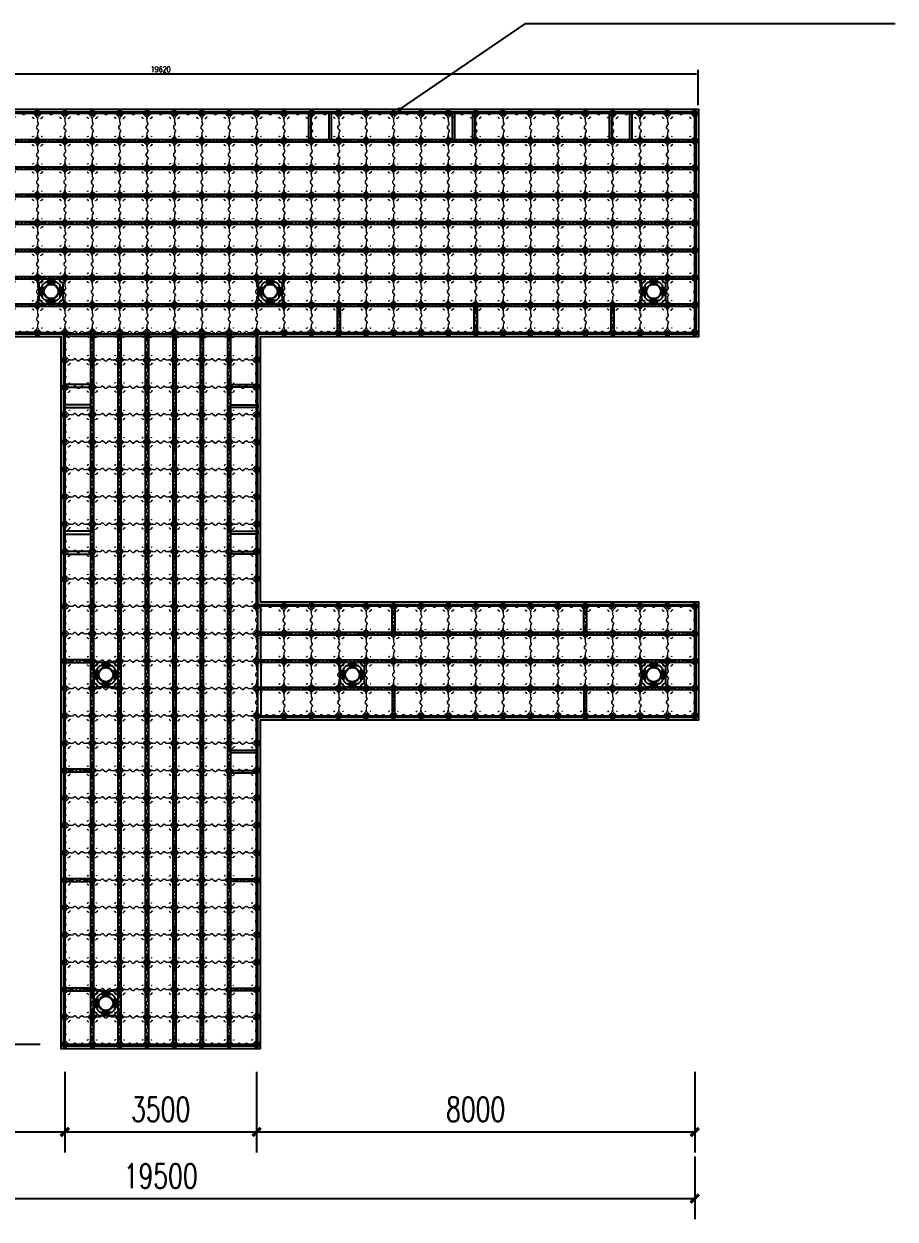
# Model space of a CAD drawing. Extents: x 343640352 to 343860175, y 671810750 to 672046431.
# Drawn here: x 343759654 to 343775558, y 671921918 to 671943746 of the extents above; entities that cross this region are included whole.
import ezdxf

# ---------------------------------------------------------------- set-up
doc = ezdxf.new("R2010")
doc.units = 0
doc.header["$LTSCALE"] = 1000
doc.layers.add('2维浮筒', color=7, linetype='Continuous', lineweight=5)
for name, color, linetype in [('DIM_SYMB', 3, 'Continuous'), ('PUB_DIM', 3, 'Continuous'), ('W-_ANTICOLLISION防撞措施', 121, 'Continuous'), ('W-MOUNTING固定方式', 5, 'Continuous'), ('W-STEEL_FRAME钢架', 3, 'Continuous'), ('蓝色浮筒', 150, 'Continuous')]:
    doc.layers.add(name, color=color, linetype=linetype)
doc.styles.add('_TCH_DIM_T3', font='SIMPLEX.shx', dxfattribs={"width": 0.705882, "bigfont": 'hztxt.shx'})
doc.styles.add('STANDARD_T3', font='simplex.shx', dxfattribs={"width": 0.7, "bigfont": 'gbcbig.shx'})
doc.dimstyles.new('_TCH_ARCH&&150', dxfattribs={"dimtxt": 446.25, "dimasz": 150, "dimexe": 375, "dimexo": 450, "dimgap": 189.375, "dimtad": 1, "dimdec": 0, "dimzin": 0, "dimdsep": 46, "dimtxsty": '_TCH_DIM_T3', "dimblk": 'ARCHTICK', "dimcen": 0.09, "dimclrt": 7, "dimazin": 2, "dimtfac": 1, "dimtdec": 0, "dimtix": 1, "dimtmove": 2, "dimatfit": 3, "dimfxl": 0, "dimtolj": 1, "dimtzin": 0, "dimarcsym": 0})
doc.dimstyles.new('W&&30', dxfattribs={"dimtxt": 105, "dimasz": 30, "dimexe": 75, "dimexo": 90, "dimgap": 30, "dimtad": 1, "dimdec": 0, "dimzin": 0, "dimdsep": 46, "dimtxsty": 'STANDARD_T3', "dimcen": 0.09, "dimclrd": 1, "dimclre": 1, "dimclrt": 7, "dimazin": 2, "dimtfac": 1, "dimtdec": 0, "dimtix": 1, "dimtmove": 2, "dimatfit": 3, "dimfxl": 0, "dimtolj": 1, "dimtzin": 0, "dimarcsym": 0})

# ---------------------------------------------------------------- blocks, each defined once
blk = doc.blocks.new('*U134')
at = {"color": 8, "linetype": 'Continuous', "lineweight": 15}
for p, q in [((-1, 2), (-2, 1)), ((0, 1), (0, -1)), ((-1, -2), (-2, -1))]:
    blk.add_line(p, q, dxfattribs=at)
at = {"color": 7, "linetype": 'Continuous', "lineweight": 15}
for p, q in [((16, 1), (0, 1)), ((0, 0), (19, 0)), ((16, 1), (16, 0)), ((19, -1), (19, 0)), ((0, -1), (19, -1))]:
    blk.add_line(p, q, dxfattribs=at)
for centre, radius, start, end in [((-3, 0), 2.9, 41.3178, 318.6822), ((-3, 0), 1.45, 41.3178, 318.6822), ((0, 3), 2.82, 221.3178, 270), ((0, -3), 2.82, 90, 138.6822), ((0, 3), 1.37, 221.3178, 270), ((0, -3), 1.37, 90, 138.6822)]:
    blk.add_arc(centre, radius, start, end, dxfattribs=at)
blk = doc.blocks.new('*U135')
blk.add_lwpolyline([(-12, 0), (-12, 2.5), (12, 2.5), (12, 0)], close=True)
blk = doc.blocks.new('无头销轴_B型_D12X150')
at = {"color": 0}
for p, q in [((-72, 6), (-72, -6)), ((72, 6), (72, -6))]:
    blk.add_line(p, q, dxfattribs=at)
blk.add_lwpolyline([(-75, 4), (-75, -4), (-72, -6), (72, -6), (75, -4), (75, 4), (72, 6), (-72, 6)], close=True, dxfattribs=at)
for centre in [(-70, 0), (70, 0)]:
    blk.add_circle(centre, 1.6, dxfattribs=at)
blk = doc.blocks.new('sdf')
at = {"layer": 'W-MOUNTING固定方式', "color": 0}
for p, q in [((43285, -2497), (43283, -2500)), ((43378, -2500), (43283, -2500)), ((43283, -2574), (43283, -2500)), ((43283, -2574), (43378, -2574)), ((43283, -2574), (43285, -2577)), ((43285, -2497), (43376, -2497)), ((43376, -2577), (43285, -2577)), ((43376, -2497), (43378, -2500)), ((43378, -2574), (43376, -2577)), ((43378, -2500), (43378, -2574)), ((43108, -2622), (43108, -2815)), ((43109, -2673), (43112, -2671)), ((43109, -2764), (43109, -2673)), ((43109, -2764), (43112, -2766)), ((43112, -2671), (43112, -2766)), ((43112, -2671), (43186, -2671)), ((43186, -2766), (43112, -2766)), ((43186, -2766), (43186, -2671)), ((43186, -2671), (43189, -2673)), ((43186, -2766), (43189, -2764)), ((43189, -2673), (43189, -2764)), ((43475, -2671), (43472, -2673)), ((43472, -2764), (43472, -2673)), ((43475, -2766), (43472, -2764)), ((43475, -2671), (43475, -2766)), ((43475, -2671), (43549, -2671)), ((43549, -2766), (43475, -2766)), ((43549, -2766), (43549, -2671)), ((43552, -2674), (43549, -2671)), ((43552, -2764), (43549, -2766)), ((43552, -2674), (43552, -2764)), ((43283, -2863), (43285, -2860)), ((43378, -2863), (43283, -2863)), ((43283, -2937), (43283, -2863)), ((43283, -2937), (43378, -2937)), ((43285, -2940), (43283, -2937)), ((43285, -2860), (43376, -2860)), ((43375, -2940), (43285, -2940)), ((43375, -2940), (43378, -2937)), ((43378, -2863), (43376, -2860)), ((43378, -2863), (43378, -2937))]:
    blk.add_line(p, q, dxfattribs=at)
at = {"layer": 'W-MOUNTING固定方式', "color": 6}
for points in [[(43123, -2568), (43052, -2497, -0.414214), (43052, -2441), (43052, -2441, -0.414214), (43109, -2441), (43179, -2511)], [(43538, -2568), (43609, -2497, 0.414214), (43609, -2441), (43609, -2441, 0.414214), (43552, -2441), (43482, -2511)], [(43123, -2870), (43052, -2941, 0.414214), (43052, -2997), (43052, -2997, 0.414214), (43109, -2997), (43179, -2927)], [(43538, -2870), (43609, -2941, -0.414214), (43609, -2997), (43609, -2997, -0.414214), (43552, -2997), (43482, -2927)]]:
    blk.add_lwpolyline(points, format="xyb", dxfattribs=at)
at = {"layer": 'W-MOUNTING固定方式'}
for points in [[(43194, -2941), (43467, -2941), (43553, -2856), (43553, -2582), (43467, -2496), (43194, -2496), (43108, -2582), (43108, -2856)], [(43219, -2881), (43442, -2881), (43493, -2831), (43493, -2607), (43442, -2556), (43219, -2556), (43168, -2607), (43168, -2831)]]:
    blk.add_lwpolyline(points, close=True, dxfattribs=at)
at = {"layer": 'W-MOUNTING固定方式', "color": 0}
for points in [[(43272, -2496), (43272, -2537), (43272, -2557), (43281, -2557), (43281, -2537), (43281, -2496)], [(43380, -2496), (43380, -2537), (43380, -2557), (43389, -2557), (43389, -2537), (43389, -2496)], [(43108, -2669), (43149, -2669), (43169, -2669), (43169, -2660), (43149, -2660), (43108, -2660)], [(43108, -2777), (43149, -2777), (43169, -2777), (43169, -2768), (43149, -2768), (43108, -2768)], [(43553, -2660), (43512, -2660), (43492, -2660), (43492, -2669), (43512, -2669), (43553, -2669)], [(43553, -2768), (43512, -2768), (43492, -2768), (43492, -2777), (43512, -2777), (43553, -2777)], [(43281, -2941), (43281, -2900), (43281, -2880), (43272, -2880), (43272, -2900), (43272, -2941)], [(43389, -2941), (43389, -2900), (43389, -2880), (43380, -2880), (43380, -2900), (43380, -2941)]]:
    blk.add_lwpolyline(points, dxfattribs=at)
at = {"layer": 'W-MOUNTING固定方式', "color": 5}
for centre in [(43080, -2469), (43580, -2469), (43080, -2969), (43580, -2969)]:
    blk.add_circle(centre, 7, dxfattribs=at)
at = {"layer": 'W-MOUNTING固定方式'}
for radius in [136, 130]:
    blk.add_circle((43330, -2719), radius, dxfattribs=at)
at = {"layer": 'W-MOUNTING固定方式', "color": 0}
for name, p in [('无头销轴_B型_D12X150', (43330, -2537)), ('*U134', (43143, -2788)), ('*U135', (43512, -2660))]:
    blk.add_blockref(name, p, dxfattribs=at)
for name, p, rotation in [('*U134', (43261, -2531), 270.0000000000001), ('*U135', (43272, -2537), 90.00000000000004), ('*U135', (43149, -2777), 180), ('无头销轴_B型_D12X150', (43149, -2719), 90), ('*U134', (43518, -2649), 180), ('无头销轴_B型_D12X150', (43512, -2719), 270), ('无头销轴_B型_D12X150', (43330, -2900), 180), ('*U135', (43389, -2900), 270), ('*U134', (43400, -2906), 90.00000000000001)]:
    blk.add_blockref(name, p, dxfattribs=dict(at, rotation=rotation))
at = {"layer": 'W-MOUNTING固定方式', "color": 0, "xscale": -1}
for name, p, rotation in [('*U135', (43389, -2537), 270.0000000000001), ('*U134', (43400, -2531), 90.00000000000007), ('*U134', (43143, -2649), 180), ('*U135', (43512, -2777), 180), ('*U134', (43261, -2906), 270), ('*U135', (43272, -2900), 90)]:
    blk.add_blockref(name, p, dxfattribs=dict(at, rotation=rotation))
for name, p in [('*U135', (43149, -2660)), ('*U134', (43518, -2788))]:
    blk.add_blockref(name, p, dxfattribs=at)
blk = doc.blocks.new('*D133')
at = {"color": 1, "lineweight": -2, "transparency": 16777216}
for p, q in [((343752341, 671942260), (343752341, 671942910)), ((343752371, 671942835), (343771931, 671942835)), ((343771961, 671942260), (343771961, 671942910))]:
    blk.add_line(p, q, dxfattribs=at)
at = {"color": 1, "transparency": 16777216}
for points in [[(343752371, 671942840), (343752371, 671942830), (343752341, 671942835)], [(343771931, 671942840), (343771931, 671942830), (343771961, 671942835)]]:
    blk.add_solid(points, dxfattribs=at)
at = {"layer": 'Defpoints', "color": 0, "transparency": 16777216}
for p in [(343771961, 671942835), (343752341, 671942170), (343771961, 671942170)]:
    blk.add_point(p, dxfattribs=at)
at = {"color": 7, "transparency": 16777216, "insert": (343762151, 671942917), "char_height": 105, "attachment_point": 5, "style": 'STANDARD_T3'}
blk.add_mtext('\\A1;19620', dxfattribs=at)
blk = doc.blocks.new('浮筒')
at = {"layer": '2维浮筒', "color": 150, "lineweight": 0}
for p, q in [((-49, 527), (-27, 549)), ((-49, 473), (-21, 445)), ((55, 479), (21, 445)), ((27, 549), (55, 521)), ((149, 500), (105, 500)), ((171, 484), (155, 497)), ((193, 481), (177, 481)), ((199, 484), (232, 513)), ((261, 516), (239, 516)), ((301, 484), (268, 513)), ((307, 481), (323, 481)), ((329, 484), (345, 497)), ((395, 500), (351, 500)), ((473, 549), (445, 521)), ((479, 445), (445, 479)), ((549, 473), (521, 445)), ((527, 549), (549, 527)), ((-16, 304), (-16, 326)), ((-13, 333), (-3, 345)), ((-13, 297), (16, 264)), ((-13, 203), (16, 236)), ((0, 351), (0, 395)), ((19, 242), (19, 258)), ((481, 307), (481, 323)), ((484, 329), (497, 345)), ((484, 301), (513, 268)), ((484, 199), (513, 232)), ((500, 351), (500, 395)), ((516, 239), (516, 261)), ((-49, 27), (-21, 55)), ((-16, 196), (-16, 174)), ((-13, 167), (-3, 155)), ((0, 105), (0, 149)), ((55, 21), (21, 55)), ((203, -13), (236, 16)), ((258, 19), (242, 19)), ((297, -13), (264, 16)), ((479, 55), (445, 21)), ((481, 193), (481, 177)), ((484, 171), (497, 155)), ((500, 105), (500, 149)), ((549, 27), (521, 55)), ((-27, -49), (-49, -27)), ((27, -49), (55, -21)), ((149, 0), (105, 0)), ((167, -13), (155, -3)), ((196, -16), (174, -16)), ((304, -16), (326, -16)), ((333, -13), (345, -3)), ((395, 0), (351, 0)), ((473, -49), (445, -21)), ((549, -27), (527, -49))]:
    blk.add_line(p, q, dxfattribs=at)
for centre in [(76, 415), (85, 424), (420, 420), (71, 89), (80, 80), (89, 71), (407, 65), (415, 76), (424, 85), (435, 93)]:
    blk.add_circle(centre, 3.5, dxfattribs=at)
for centre, radius, start, end in [((-22, 500), 38, 135, 225), ((-24, 500), 7, 90, 270), ((0, 522), 38, 45, 135), ((0, 500), 25, 106.2602, 163.7398), ((0, 500), 25, 196.2602, 253.7398), ((-70, 395), 70, 0, 45), ((0, 524), 7, 0, 180), ((0, 476), 7, 180, 0), ((70, 395), 70, 135, 180), ((0, 500), 25, 16.2602, 73.7398), ((0, 500), 25, 286.2602, 343.7398), ((24, 500), 7, 270, 90), ((105, 570), 70, 225, 270), ((105, 430), 70, 90, 135), ((149, 490), 10, 47.7263, 90), ((177, 491), 10, 227.7263, 270), ((193, 491), 10, 270, 312.2737), ((239, 506), 10, 90, 132.2737), ((261, 506), 10, 47.7263, 90), ((307, 491), 10, 227.7263, 270), ((323, 491), 10, 270, 312.2737), ((351, 490), 10, 90, 132.2737), ((395, 570), 70, 270, 315), ((395, 430), 70, 45, 90), ((476, 500), 7, 90, 270), ((500, 522), 38, 45, 135), ((500, 500), 25, 106.2602, 163.7398), ((500, 500), 25, 196.2602, 253.7398), ((430, 395), 70, 0, 45), ((500, 524), 7, 0, 180), ((500, 476), 7, 180, 0), ((570, 395), 70, 135, 180), ((500, 500), 25, 16.2602, 73.7398), ((500, 500), 25, 286.2602, 343.7398), ((524, 500), 7, 270, 90), ((522, 500), 38, 315, 45), ((-6, 326), 10, 137.7263, 180), ((-6, 304), 10, 180, 222.2737), ((-10, 351), 10, 317.7263, 0), ((9, 258), 10, 0, 42.2737), ((9, 242), 10, 317.7263, 0), ((491, 323), 10, 137.7263, 180), ((491, 307), 10, 180, 222.2737), ((490, 351), 10, 317.7263, 0), ((506, 261), 10, 0, 42.2737), ((506, 239), 10, 317.7263, 0), ((-22, 0), 38, 135, 225), ((-24, 0), 7, 90, 270), ((0, 0), 25, 106.2602, 163.7398), ((-70, 105), 70, 315, 0), ((-6, 196), 10, 137.7263, 180), ((-6, 174), 10, 180, 222.2737), ((0, 24), 7, 0, 180), ((-10, 149), 10, 0, 42.2737), ((70, 105), 70, 180, 225), ((0, 0), 25, 16.2602, 73.7398), ((24, 0), 7, 270, 90), ((105, 70), 70, 225, 270), ((242, 9), 10, 90, 132.2737), ((258, 9), 10, 47.7263, 90), ((395, 70), 70, 270, 315), ((476, 0), 7, 90, 270), ((500, 0), 25, 106.2602, 163.7398), ((430, 105), 70, 315, 0), ((491, 193), 10, 137.7263, 180), ((491, 177), 10, 180, 222.2737), ((500, 24), 7, 0, 180), ((490, 149), 10, 0, 42.2737), ((570, 105), 70, 180, 225), ((500, 0), 25, 16.2602, 73.7398), ((524, 0), 7, 270, 90), ((522, 0), 38, 315, 45), ((0, -22), 38, 225, 315), ((0, 0), 25, 196.2602, 253.7398), ((0, -24), 7, 180, 0), ((0, 0), 25, 286.2602, 343.7398), ((105, -70), 70, 90, 135), ((149, -10), 10, 47.7263, 90), ((174, -6), 10, 227.7263, 270), ((196, -6), 10, 270, 312.2737), ((304, -6), 10, 227.7263, 270), ((326, -6), 10, 270, 312.2737), ((351, -10), 10, 90, 132.2737), ((395, -70), 70, 45, 90), ((500, -22), 38, 225, 315), ((500, 0), 25, 196.2602, 253.7398), ((500, -24), 7, 180, 0), ((500, 0), 25, 286.2602, 343.7398)]:
    blk.add_arc(centre, radius, start, end, dxfattribs=at)
at = {"layer": '蓝色浮筒'}
for centre, radius, start, end in [((-25, 500), 5, 84.2608, 275.7392), ((0, 500), 25, 101.4783, 168.5217), ((0, 500), 25, 191.4783, 258.5217), ((0, 525), 5, 354.2608, 185.7392), ((0, 475), 5, 174.2608, 5.7392), ((0, 500), 25, 11.4783, 78.5217), ((0, 500), 25, 281.4783, 348.5217), ((25, 500), 5, 264.2608, 95.7392), ((475, 500), 5, 84.2608, 275.7392), ((500, 500), 25, 101.4783, 168.5217), ((500, 500), 25, 191.4783, 258.5217), ((500, 525), 5, 354.2608, 185.7392), ((500, 475), 5, 174.2608, 5.7392), ((500, 500), 25, 11.4783, 78.5217), ((500, 500), 25, 281.4783, 348.5217), ((525, 500), 5, 264.2608, 95.7392), ((-25, 0), 5, 84.2608, 275.7392), ((0, 0), 25, 101.4783, 168.5217), ((0, 25), 5, 354.2608, 185.7392), ((0, 0), 25, 11.4783, 78.5217), ((25, 0), 5, 264.2608, 95.7392), ((475, 0), 5, 84.2608, 275.7392), ((500, 0), 25, 101.4783, 168.5217), ((500, 25), 5, 354.2608, 185.7392), ((500, 0), 25, 11.4783, 78.5217), ((525, 0), 5, 264.2608, 95.7392), ((0, 0), 25, 191.4783, 258.5217), ((0, -25), 5, 174.2608, 5.7392), ((0, 0), 25, 281.4783, 348.5217), ((500, 0), 25, 191.4783, 258.5217), ((500, -25), 5, 174.2608, 5.7392), ((500, 0), 25, 281.4783, 348.5217)]:
    blk.add_arc(centre, radius, start, end, dxfattribs=at)
blk = doc.blocks.new('*U94')
at = {"layer": '蓝色浮筒', "rotation": 180.0000000383531}
blk.add_blockref('浮筒', (250, 250), dxfattribs=at)
blk = doc.blocks.new('*U95')
at = {"layer": 'W-_ANTICOLLISION防撞措施', "color": 0, "linetype": 'ByBlock', "lineweight": -2, "transparency": 16777216}
for p in [(0, 0), (500, 0), (1000, 0), (1500, 0), (2000, 0), (2500, 0), (3000, 0), (3500, 0), (4000, 0), (4500, 0), (5000, 0), (5500, 0), (6000, 0), (6500, 0), (7000, 0), (7500, 0), (8000, 0), (8500, 0), (9000, 0), (9500, 0), (10000, 0), (10500, 0), (11000, 0), (11500, 0), (12000, 0), (12500, 0), (13000, 0), (13500, 0), (14000, 0), (14500, 0), (15000, 0), (15500, 0), (16000, 0), (16500, 0), (17000, 0), (17500, 0), (18000, 0), (18500, 0), (19000, 0), (0, -500), (500, -500), (1000, -500), (1500, -500), (2000, -500), (2500, -500), (3000, -500), (3500, -500), (4000, -500), (4500, -500), (5000, -500), (5500, -500), (6000, -500), (6500, -500), (7000, -500), (7500, -500), (8000, -500), (8500, -500), (9000, -500), (9500, -500), (10000, -500), (10500, -500), (11000, -500), (11500, -500), (12000, -500), (12500, -500), (13000, -500), (13500, -500), (14000, -500), (14500, -500), (15000, -500), (15500, -500), (16000, -500), (16500, -500), (17000, -500), (17500, -500), (18000, -500), (18500, -500), (19000, -500), (0, -1000), (500, -1000), (1000, -1000), (1500, -1000), (2000, -1000), (2500, -1000), (3000, -1000), (3500, -1000), (4000, -1000), (4500, -1000), (5000, -1000), (5500, -1000), (6000, -1000), (6500, -1000), (7000, -1000), (7500, -1000), (8000, -1000), (8500, -1000), (9000, -1000), (9500, -1000), (10000, -1000), (10500, -1000), (11000, -1000), (11500, -1000), (12000, -1000), (12500, -1000), (13000, -1000), (13500, -1000), (14000, -1000), (14500, -1000), (15000, -1000), (15500, -1000), (16000, -1000), (16500, -1000), (17000, -1000), (17500, -1000), (18000, -1000), (18500, -1000), (19000, -1000), (0, -1500), (500, -1500), (1000, -1500), (1500, -1500), (2000, -1500), (2500, -1500), (3000, -1500), (3500, -1500), (4000, -1500), (4500, -1500), (5000, -1500), (5500, -1500), (6000, -1500), (6500, -1500), (7000, -1500), (7500, -1500), (8000, -1500), (8500, -1500), (9000, -1500), (9500, -1500), (10000, -1500), (10500, -1500), (11000, -1500), (11500, -1500), (12000, -1500), (12500, -1500), (13000, -1500), (13500, -1500), (14000, -1500), (14500, -1500), (15000, -1500), (15500, -1500), (16000, -1500), (16500, -1500), (17000, -1500), (17500, -1500), (18000, -1500), (18500, -1500), (19000, -1500), (0, -2000), (500, -2000), (1000, -2000), (1500, -2000), (2000, -2000), (2500, -2000), (3000, -2000), (3500, -2000), (4000, -2000), (4500, -2000), (5000, -2000), (5500, -2000), (6000, -2000), (6500, -2000), (7000, -2000), (7500, -2000), (8000, -2000), (8500, -2000), (9000, -2000), (9500, -2000), (10000, -2000), (10500, -2000), (11000, -2000), (11500, -2000), (12000, -2000), (12500, -2000), (13000, -2000), (13500, -2000), (14000, -2000), (14500, -2000), (15000, -2000), (15500, -2000), (16000, -2000), (16500, -2000), (17000, -2000), (17500, -2000), (18000, -2000), (18500, -2000), (19000, -2000), (0, -2500), (500, -2500), (1000, -2500), (1500, -2500), (2000, -2500), (2500, -2500), (3000, -2500), (3500, -2500), (4000, -2500), (4500, -2500), (5000, -2500), (5500, -2500), (6000, -2500), (6500, -2500), (7000, -2500), (7500, -2500), (8000, -2500), (8500, -2500), (9000, -2500), (9500, -2500), (10000, -2500), (10500, -2500), (11000, -2500), (11500, -2500), (12000, -2500), (12500, -2500), (13000, -2500), (13500, -2500), (14000, -2500), (14500, -2500), (15000, -2500), (15500, -2500), (16000, -2500), (16500, -2500), (17000, -2500), (17500, -2500), (18000, -2500), (18500, -2500), (19000, -2500), (0, -3000), (500, -3000), (1000, -3000), (1500, -3000), (2000, -3000), (2500, -3000), (3000, -3000), (3500, -3000), (4000, -3000), (4500, -3000), (5000, -3000), (5500, -3000), (6000, -3000), (6500, -3000), (7000, -3000), (7500, -3000), (8000, -3000), (8500, -3000), (9000, -3000), (9500, -3000), (10000, -3000), (10500, -3000), (11000, -3000), (11500, -3000), (12000, -3000), (12500, -3000), (13000, -3000), (13500, -3000), (14000, -3000), (14500, -3000), (15000, -3000), (15500, -3000), (16000, -3000), (16500, -3000), (17000, -3000), (17500, -3000), (18000, -3000), (18500, -3000), (19000, -3000), (0, -3500), (500, -3500), (1000, -3500), (1500, -3500), (2000, -3500), (2500, -3500), (3000, -3500), (3500, -3500), (4000, -3500), (4500, -3500), (5000, -3500), (5500, -3500), (6000, -3500), (6500, -3500), (7000, -3500), (7500, -3500), (8000, -3500), (8500, -3500), (9000, -3500), (9500, -3500), (10000, -3500), (10500, -3500), (11000, -3500), (11500, -3500), (12000, -3500), (12500, -3500), (13000, -3500), (13500, -3500), (14000, -3500), (14500, -3500), (15000, -3500), (15500, -3500), (16000, -3500), (16500, -3500), (17000, -3500), (17500, -3500), (18000, -3500), (18500, -3500), (19000, -3500)]:
    blk.add_blockref('*U94', p, dxfattribs=at)
blk = doc.blocks.new('*U93')
at = {"layer": '蓝色浮筒', "rotation": 180.0000000383531}
blk.add_blockref('浮筒', (250, 250), dxfattribs=at)
blk = doc.blocks.new('*U132')
at = {"layer": 'W-_ANTICOLLISION防撞措施', "color": 0, "linetype": 'ByBlock', "lineweight": -2, "transparency": 16777216}
for p in [(0, 0), (500, 0), (1000, 0), (1500, 0), (2000, 0), (2500, 0), (3000, 0), (0, -500), (500, -500), (1000, -500), (1500, -500), (2000, -500), (2500, -500), (3000, -500), (0, -1000), (500, -1000), (1000, -1000), (1500, -1000), (2000, -1000), (2500, -1000), (3000, -1000), (0, -1500), (500, -1500), (1000, -1500), (1500, -1500), (2000, -1500), (2500, -1500), (3000, -1500), (0, -2000), (500, -2000), (1000, -2000), (1500, -2000), (2000, -2000), (2500, -2000), (3000, -2000), (0, -2500), (500, -2500), (1000, -2500), (1500, -2500), (2000, -2500), (2500, -2500), (3000, -2500), (0, -3000), (500, -3000), (1000, -3000), (1500, -3000), (2000, -3000), (2500, -3000), (3000, -3000), (0, -3500), (500, -3500), (1000, -3500), (1500, -3500), (2000, -3500), (2500, -3500), (3000, -3500), (0, -4000), (500, -4000), (1000, -4000), (1500, -4000), (2000, -4000), (2500, -4000), (3000, -4000), (0, -4500), (500, -4500), (1000, -4500), (1500, -4500), (2000, -4500), (2500, -4500), (3000, -4500), (0, -5000), (500, -5000), (1000, -5000), (1500, -5000), (2000, -5000), (2500, -5000), (3000, -5000), (0, -5500), (500, -5500), (1000, -5500), (1500, -5500), (2000, -5500), (2500, -5500), (3000, -5500), (0, -6000), (500, -6000), (1000, -6000), (1500, -6000), (2000, -6000), (2500, -6000), (3000, -6000), (0, -6500), (500, -6500), (1000, -6500), (1500, -6500), (2000, -6500), (2500, -6500), (3000, -6500), (0, -7000), (500, -7000), (1000, -7000), (1500, -7000), (2000, -7000), (2500, -7000), (3000, -7000), (0, -7500), (500, -7500), (1000, -7500), (1500, -7500), (2000, -7500), (2500, -7500), (3000, -7500), (0, -8000), (500, -8000), (1000, -8000), (1500, -8000), (2000, -8000), (2500, -8000), (3000, -8000), (0, -8500), (500, -8500), (1000, -8500), (1500, -8500), (2000, -8500), (2500, -8500), (3000, -8500), (0, -9000), (500, -9000), (1000, -9000), (1500, -9000), (2000, -9000), (2500, -9000), (3000, -9000), (0, -9500), (500, -9500), (1000, -9500), (1500, -9500), (2000, -9500), (2500, -9500), (3000, -9500), (0, -10000), (500, -10000), (1000, -10000), (1500, -10000), (2000, -10000), (2500, -10000), (3000, -10000), (0, -10500), (500, -10500), (1000, -10500), (1500, -10500), (2000, -10500), (2500, -10500), (3000, -10500), (0, -11000), (500, -11000), (1000, -11000), (1500, -11000), (2000, -11000), (2500, -11000), (3000, -11000), (0, -11500), (500, -11500), (1000, -11500), (1500, -11500), (2000, -11500), (2500, -11500), (3000, -11500), (0, -12000), (500, -12000), (1000, -12000), (1500, -12000), (2000, -12000), (2500, -12000), (3000, -12000), (0, -12500), (500, -12500), (1000, -12500), (1500, -12500), (2000, -12500), (2500, -12500), (3000, -12500)]:
    blk.add_blockref('*U93', p, dxfattribs=at)
blk = doc.blocks.new('*U130')
at = {"layer": '蓝色浮筒', "rotation": 180.0000000383531}
blk.add_blockref('浮筒', (250, 250), dxfattribs=at)
blk = doc.blocks.new('*U131')
at = {"layer": 'W-_ANTICOLLISION防撞措施', "color": 0, "linetype": 'ByBlock', "lineweight": -2, "transparency": 16777216}
for p in [(0, 0), (500, 0), (1000, 0), (1500, 0), (2000, 0), (2500, 0), (3000, 0), (3500, 0), (4000, 0), (4500, 0), (5000, 0), (5500, 0), (6000, 0), (6500, 0), (7000, 0), (7500, 0), (0, -500), (500, -500), (1000, -500), (1500, -500), (2000, -500), (2500, -500), (3000, -500), (3500, -500), (4000, -500), (4500, -500), (5000, -500), (5500, -500), (6000, -500), (6500, -500), (7000, -500), (7500, -500), (0, -1000), (500, -1000), (1000, -1000), (1500, -1000), (2000, -1000), (2500, -1000), (3000, -1000), (3500, -1000), (4000, -1000), (4500, -1000), (5000, -1000), (5500, -1000), (6000, -1000), (6500, -1000), (7000, -1000), (7500, -1000), (0, -1500), (500, -1500), (1000, -1500), (1500, -1500), (2000, -1500), (2500, -1500), (3000, -1500), (3500, -1500), (4000, -1500), (4500, -1500), (5000, -1500), (5500, -1500), (6000, -1500), (6500, -1500), (7000, -1500), (7500, -1500)]:
    blk.add_blockref('*U130', p, dxfattribs=at)
blk = doc.blocks.new('*U101')
at = {"layer": 'W-STEEL_FRAME钢架'}
blk.add_lwpolyline([(-25, 263), (25, 263), (25, -238), (-25, -238)], close=True, dxfattribs=at)
blk = doc.blocks.new('*U102')
at = {"layer": 'W-STEEL_FRAME钢架', "color": 0, "linetype": 'ByBlock', "lineweight": -2, "transparency": 16777216}
for p in [(0, 0), (370, 0)]:
    blk.add_blockref('*U101', p, dxfattribs=at)
blk = doc.blocks.new('*U127')
at = {"layer": 'W-STEEL_FRAME钢架'}
blk.add_lwpolyline([(-262, 25), (-262, -25), (238, -25), (238, 25)], close=True, dxfattribs=at)
blk = doc.blocks.new('*U128')
at = {"layer": 'W-STEEL_FRAME钢架', "color": 0, "linetype": 'ByBlock', "lineweight": -2, "transparency": 16777216}
for p in [(0, 2000), (0, 0)]:
    blk.add_blockref('*U127', p, dxfattribs=at)
blk = doc.blocks.new('*U129')
at = {"layer": 'W-STEEL_FRAME钢架'}
blk.add_lwpolyline([(-25, 263), (25, 263), (25, -238), (-25, -238)], close=True, dxfattribs=at)
blk = doc.blocks.new('*U96')
at = {"layer": 'W-STEEL_FRAME钢架', "color": 0, "linetype": 'ByBlock', "lineweight": -2, "transparency": 16777216}
for p in [(0, 0), (3500, 0)]:
    blk.add_blockref('*U129', p, dxfattribs=at)
blk = doc.blocks.new('*U97')
at = {"layer": 'W-STEEL_FRAME钢架'}
blk.add_lwpolyline([(-25, 238), (25, 238), (25, -253), (-25, -253)], close=True, dxfattribs=at)
blk = doc.blocks.new('*U98')
at = {"layer": 'W-STEEL_FRAME钢架', "color": 0, "linetype": 'ByBlock', "lineweight": -2, "transparency": 16777216}
for p in [(0, 0), (370, 0)]:
    blk.add_blockref('*U97', p, dxfattribs=at)
blk = doc.blocks.new('*U99')
at = {"layer": 'W-STEEL_FRAME钢架'}
blk.add_lwpolyline([(-25, 238), (25, 238), (25, -263), (-25, -263)], close=True, dxfattribs=at)
blk = doc.blocks.new('*U100')
at = {"layer": 'W-STEEL_FRAME钢架', "color": 0, "linetype": 'ByBlock', "lineweight": -2, "transparency": 16777216}
for p in [(0, 0), (370, 0)]:
    blk.add_blockref('*U99', p, dxfattribs=at)
blk = doc.blocks.new('*U122')
at = {"layer": 'W-STEEL_FRAME钢架'}
blk.add_lwpolyline([(-25, 238), (25, 238), (25, -263), (-25, -263)], close=True, dxfattribs=at)
blk = doc.blocks.new('*U123')
at = {"layer": 'W-STEEL_FRAME钢架', "color": 0, "linetype": 'ByBlock', "lineweight": -2, "transparency": 16777216}
for p in [(0, 0), (370, 0)]:
    blk.add_blockref('*U122', p, dxfattribs=at)
blk = doc.blocks.new('*U126')
at = {"layer": 'W-STEEL_FRAME钢架'}
blk.add_lwpolyline([(-25, 238), (25, 238), (25, -263), (-25, -263)], close=True, dxfattribs=at)
blk = doc.blocks.new('*U103')
at = {"layer": 'W-STEEL_FRAME钢架', "color": 0, "linetype": 'ByBlock', "lineweight": -2, "transparency": 16777216}
for p in [(0, 0), (370, 0)]:
    blk.add_blockref('*U126', p, dxfattribs=at)
blk = doc.blocks.new('*U124')
at = {"layer": 'W-STEEL_FRAME钢架'}
blk.add_lwpolyline([(-25, 238), (25, 238), (25, -263), (-25, -263)], close=True, dxfattribs=at)
blk = doc.blocks.new('*U125')
at = {"layer": 'W-STEEL_FRAME钢架', "color": 0, "linetype": 'ByBlock', "lineweight": -2, "transparency": 16777216}
for p in [(0, 0), (370, 0)]:
    blk.add_blockref('*U124', p, dxfattribs=at)
blk = doc.blocks.new('*U116')
at = {"layer": 'W-STEEL_FRAME钢架'}
blk.add_lwpolyline([(-9774, 25), (9774, 25), (9774, -25), (-9774, -25)], close=True, dxfattribs=at)
blk = doc.blocks.new('*U117')
at = {"layer": 'W-STEEL_FRAME钢架', "color": 0, "linetype": 'ByBlock', "lineweight": -2, "transparency": 16777216}
for p in [(0, 3000), (0, 2500), (0, 2000), (0, 1500), (0, 1000), (0, 500), (0, 0)]:
    blk.add_blockref('*U116', p, dxfattribs=at)
blk = doc.blocks.new('*U118')
at = {"layer": 'W-STEEL_FRAME钢架'}
blk.add_lwpolyline([(-25, 263), (25, 263), (25, -238), (-25, -238)], close=True, dxfattribs=at)
blk = doc.blocks.new('*U119')
at = {"layer": 'W-STEEL_FRAME钢架', "color": 0, "linetype": 'ByBlock', "lineweight": -2, "transparency": 16777216}
for p in [(0, 0), (370, 0)]:
    blk.add_blockref('*U118', p, dxfattribs=at)
blk = doc.blocks.new('*U120')
at = {"layer": 'W-STEEL_FRAME钢架'}
blk.add_lwpolyline([(-25, 263), (25, 263), (25, -238), (-25, -238)], close=True, dxfattribs=at)
blk = doc.blocks.new('*U121')
at = {"layer": 'W-STEEL_FRAME钢架', "color": 0, "linetype": 'ByBlock', "lineweight": -2, "transparency": 16777216}
for p in [(0, 0), (370, 0)]:
    blk.add_blockref('*U120', p, dxfattribs=at)
blk = doc.blocks.new('*U112')
at = {"layer": 'W-STEEL_FRAME钢架'}
blk.add_lwpolyline([(-25, -232), (25, -232), (25, 268), (-25, 268)], close=True, dxfattribs=at)
blk = doc.blocks.new('*U113')
at = {"layer": 'W-STEEL_FRAME钢架', "color": 0, "linetype": 'ByBlock', "lineweight": -2, "transparency": 16777216}
for p in [(0, 0), (2500, 0), (5000, 0)]:
    blk.add_blockref('*U112', p, dxfattribs=at)
blk = doc.blocks.new('*U114')
at = {"layer": 'W-STEEL_FRAME钢架'}
blk.add_lwpolyline([(-25, 263), (25, 263), (25, -238), (-25, -238)], close=True, dxfattribs=at)
blk = doc.blocks.new('*U115')
at = {"layer": 'W-STEEL_FRAME钢架', "color": 0, "linetype": 'ByBlock', "lineweight": -2, "transparency": 16777216}
for p in [(0, 0), (3500, 0)]:
    blk.add_blockref('*U114', p, dxfattribs=at)
blk = doc.blocks.new('*U91')
at = {"layer": 'W-STEEL_FRAME钢架'}
blk.add_lwpolyline([(-297, 25), (-297, -25), (238, -25), (238, 25)], close=True, dxfattribs=at)
blk = doc.blocks.new('*U92')
at = {"layer": 'W-STEEL_FRAME钢架', "color": 0, "linetype": 'ByBlock', "lineweight": -2, "transparency": 16777216}
for p in [(0, 6000), (0, 4000), (0, 2000), (0, 0)]:
    blk.add_blockref('*U91', p, dxfattribs=at)
blk = doc.blocks.new('_ArchTick')
at = {"color": 0, "linetype": 'ByBlock', "const_width": 0.4}
blk.add_lwpolyline([(-0.5, -0.5), (0.5, 0.5)], dxfattribs=at)
blk = doc.blocks.new('*D196')
at = {"layer": 'Defpoints', "color": 0, "transparency": 16777216}
for p in [(343758115, 671938110), (343760401, 671938110), (343760401, 671925110)]:
    blk.add_point(p, dxfattribs=at)
at = {"layer": 'PUB_DIM', "color": 0, "lineweight": -2, "transparency": 16777216}
for p, q in [((343759951, 671938110), (343757740, 671938110)), ((343758115, 671925110), (343758115, 671938110)), ((343759951, 671925110), (343757740, 671925110))]:
    blk.add_line(p, q, dxfattribs=at)
at = {"layer": 'PUB_DIM', "color": 0, "lineweight": -2, "transparency": 16777216, "xscale": 150, "yscale": 150, "zscale": 150}
for p, rotation in [((343758115, 671938110), 90), ((343758115, 671925110), 270)]:
    blk.add_blockref('_ArchTick', p, dxfattribs=dict(at, rotation=rotation))
at = {"layer": 'PUB_DIM', "color": 7, "transparency": 16777216, "insert": (343757703, 671931610), "char_height": 446.2, "attachment_point": 5, "rotation": 90, "style": '_TCH_DIM_T3'}
blk.add_mtext('\\A1;13000', dxfattribs=at)
blk = doc.blocks.new('*D197')
at = {"layer": 'Defpoints', "color": 0, "transparency": 16777216}
for p in [(343752401, 671923509), (343771901, 671923509), (343771901, 671922293)]:
    blk.add_point(p, dxfattribs=at)
at = {"layer": 'PUB_DIM', "color": 0, "lineweight": -2, "transparency": 16777216}
for p, q in [((343752401, 671923059), (343752401, 671921918)), ((343771901, 671923059), (343771901, 671921918)), ((343752401, 671922293), (343771901, 671922293))]:
    blk.add_line(p, q, dxfattribs=at)
at = {"layer": 'PUB_DIM', "color": 0, "lineweight": -2, "transparency": 16777216, "xscale": 150, "yscale": 150, "zscale": 150, "rotation": 180}
blk.add_blockref('_ArchTick', (343752401, 671922293), dxfattribs=at)
at = {"layer": 'PUB_DIM', "color": 0, "lineweight": -2, "transparency": 16777216, "xscale": 150, "yscale": 150, "zscale": 150}
blk.add_blockref('_ArchTick', (343771901, 671922293), dxfattribs=at)
at = {"layer": 'PUB_DIM', "color": 7, "transparency": 16777216, "insert": (343762151, 671922706), "char_height": 446.2, "attachment_point": 5, "style": '_TCH_DIM_T3'}
blk.add_mtext('\\A1;19500', dxfattribs=at)
blk = doc.blocks.new('*D203')
at = {"layer": 'Defpoints', "color": 0, "transparency": 16777216}
for p in [(343752401, 671925059), (343760401, 671925059), (343760401, 671923509)]:
    blk.add_point(p, dxfattribs=at)
at = {"layer": 'PUB_DIM', "color": 0, "lineweight": -2, "transparency": 16777216}
for p, q in [((343752401, 671924609), (343752401, 671923134)), ((343760401, 671924609), (343760401, 671923134)), ((343752401, 671923509), (343760401, 671923509))]:
    blk.add_line(p, q, dxfattribs=at)
at = {"layer": 'PUB_DIM', "color": 0, "lineweight": -2, "transparency": 16777216, "xscale": 150, "yscale": 150, "zscale": 150, "rotation": 180}
blk.add_blockref('_ArchTick', (343752401, 671923509), dxfattribs=at)
at = {"layer": 'PUB_DIM', "color": 0, "lineweight": -2, "transparency": 16777216, "xscale": 150, "yscale": 150, "zscale": 150}
blk.add_blockref('_ArchTick', (343760401, 671923509), dxfattribs=at)
at = {"layer": 'PUB_DIM', "color": 7, "transparency": 16777216, "insert": (343756401, 671923922), "char_height": 446.2, "attachment_point": 5, "style": '_TCH_DIM_T3'}
blk.add_mtext('\\A1;8000', dxfattribs=at)
blk = doc.blocks.new('*D204')
at = {"layer": 'Defpoints', "color": 0, "transparency": 16777216}
for p in [(343760401, 671925059), (343763901, 671925059), (343763901, 671923509)]:
    blk.add_point(p, dxfattribs=at)
at = {"layer": 'PUB_DIM', "color": 0, "lineweight": -2, "transparency": 16777216}
for p, q in [((343760401, 671924609), (343760401, 671923134)), ((343763901, 671924609), (343763901, 671923134)), ((343760401, 671923509), (343763901, 671923509))]:
    blk.add_line(p, q, dxfattribs=at)
at = {"layer": 'PUB_DIM', "color": 0, "lineweight": -2, "transparency": 16777216, "xscale": 150, "yscale": 150, "zscale": 150, "rotation": 180}
blk.add_blockref('_ArchTick', (343760401, 671923509), dxfattribs=at)
at = {"layer": 'PUB_DIM', "color": 0, "lineweight": -2, "transparency": 16777216, "xscale": 150, "yscale": 150, "zscale": 150}
blk.add_blockref('_ArchTick', (343763901, 671923509), dxfattribs=at)
at = {"layer": 'PUB_DIM', "color": 7, "transparency": 16777216, "insert": (343762151, 671923922), "char_height": 446.2, "attachment_point": 5, "style": '_TCH_DIM_T3'}
blk.add_mtext('\\A1;3500', dxfattribs=at)
blk = doc.blocks.new('*D205')
at = {"layer": 'Defpoints', "color": 0, "transparency": 16777216}
for p in [(343763901, 671925059), (343771901, 671925059), (343771901, 671923509)]:
    blk.add_point(p, dxfattribs=at)
at = {"layer": 'PUB_DIM', "color": 0, "lineweight": -2, "transparency": 16777216}
for p, q in [((343763901, 671924609), (343763901, 671923134)), ((343771901, 671924609), (343771901, 671923134)), ((343763901, 671923509), (343771901, 671923509))]:
    blk.add_line(p, q, dxfattribs=at)
at = {"layer": 'PUB_DIM', "color": 0, "lineweight": -2, "transparency": 16777216, "xscale": 150, "yscale": 150, "zscale": 150, "rotation": 180}
blk.add_blockref('_ArchTick', (343763901, 671923509), dxfattribs=at)
at = {"layer": 'PUB_DIM', "color": 0, "lineweight": -2, "transparency": 16777216, "xscale": 150, "yscale": 150, "zscale": 150}
blk.add_blockref('_ArchTick', (343771901, 671923509), dxfattribs=at)
at = {"layer": 'PUB_DIM', "color": 7, "transparency": 16777216, "insert": (343767901, 671923922), "char_height": 446.2, "attachment_point": 5, "style": '_TCH_DIM_T3'}
blk.add_mtext('\\A1;8000', dxfattribs=at)
blk = doc.blocks.new('*D206')
at = {"layer": 'Defpoints', "color": 0, "transparency": 16777216}
for p in [(343758115, 671938110), (343760401, 671938110), (343760401, 671925110)]:
    blk.add_point(p, dxfattribs=at)
at = {"layer": 'PUB_DIM', "color": 0, "lineweight": -2, "transparency": 16777216}
for p, q in [((343759951, 671938110), (343757740, 671938110)), ((343758115, 671925110), (343758115, 671938110)), ((343759951, 671925110), (343757740, 671925110))]:
    blk.add_line(p, q, dxfattribs=at)
at = {"layer": 'PUB_DIM', "color": 0, "lineweight": -2, "transparency": 16777216, "xscale": 150, "yscale": 150, "zscale": 150}
for p, rotation in [((343758115, 671938110), 90), ((343758115, 671925110), 270)]:
    blk.add_blockref('_ArchTick', p, dxfattribs=dict(at, rotation=rotation))
at = {"layer": 'PUB_DIM', "color": 7, "transparency": 16777216, "insert": (343757703, 671931610), "char_height": 446.2, "attachment_point": 5, "rotation": 90, "style": '_TCH_DIM_T3'}
blk.add_mtext('\\A1;13000', dxfattribs=at)

msp = doc.modelspace()

# ---------------------------------------------------------------- linework, layer by layer
at = {"color": 1}
msp.add_lwpolyline([(343752400.9, 671942110.1), (343752400.9, 671938110.1), (343760400.9, 671938110.1), (343760400.9, 671933110.1), (343760400.9, 671933110.1), (343760400.9, 671931110.1), (343760400.9, 671931110.1), (343760400.9, 671925110.1), (343763900.9, 671925110.1), (343763900.9, 671931110.1), (343771900.9, 671931110.1), (343771900.9, 671933110.1), (343763900.9, 671933110.1), (343763900.9, 671938110.1), (343771900.8, 671938110.1), (343771900.8, 671942110.1), (343752400.9, 671942110.1)], close=True, dxfattribs=at)
at = {"layer": 'DIM_SYMB'}
msp.add_lwpolyline([(343775558.3, 671943746.4), (343768798.5, 671943746.4), (343766505.6, 671942180.1)], dxfattribs=at)
at = {"layer": 'DIM_SYMB', "const_width": 40}
msp.add_lwpolyline([(343766522.1, 671942191.4, 1), (343766489.1, 671942168.9, 1)], format="xyb", close=True, dxfattribs=at)
at = {"layer": 'W-STEEL_FRAME钢架'}
for points in [[(343752325.9, 671942185.1), (343752325.9, 671938035.1), (343760325.9, 671938035.1), (343760325.9, 671933185.1), (343760325.9, 671933185.1), (343760325.9, 671931035.1), (343760325.9, 671931035.1), (343760325.9, 671925035.1), (343763975.9, 671925035.1), (343763975.9, 671931035.1), (343771975.9, 671931035.1), (343771975.9, 671933185.1), (343763975.9, 671933185.1), (343763975.9, 671938035.1), (343771975.8, 671938035.1), (343771975.8, 671942185.1)], [(343752375.9, 671942135.1), (343752375.9, 671938085.1), (343760375.9, 671938085.1), (343760375.9, 671933135.1), (343760375.9, 671933135.1), (343760375.9, 671931085.1), (343760375.9, 671931085.1), (343760375.9, 671925085.1), (343763925.9, 671925085.1), (343763925.9, 671931085.1), (343771925.9, 671931085.1), (343771925.9, 671933135.1), (343763925.9, 671933135.1), (343763925.9, 671938085.1), (343771925.8, 671938085.1), (343771925.8, 671942135.1)], [(343760375.9, 671938085.2), (343763925.9, 671938085), (343763925.9, 671938035), (343760375.9, 671938035.2)], [(343760925.9, 671938035.1), (343760925.8, 671925085.1), (343760875.8, 671925085.1), (343760875.9, 671938035.1)], [(343761425.9, 671938035.1), (343761425.8, 671925085.1), (343761375.8, 671925085.1), (343761375.9, 671938035.1)], [(343761925.9, 671938035.1), (343761925.8, 671925085.1), (343761875.8, 671925085.1), (343761875.9, 671938035.1)], [(343762425.9, 671938035.1), (343762425.8, 671925085.1), (343762375.8, 671925085.1), (343762375.9, 671938035.1)], [(343762925.9, 671938035.1), (343762925.8, 671925085.1), (343762875.8, 671925085.1), (343762875.9, 671938035.1)], [(343763425.9, 671938035.1), (343763425.8, 671925085.1), (343763375.8, 671925085.1), (343763375.9, 671938035.1)], [(343763976, 671933135.1), (343763976.5, 671931085.1), (343763926.5, 671931085.1), (343763926, 671933135.1)], [(343763976.4, 671932635.2), (343771925.9, 671932635.3), (343771925.9, 671932585.3), (343763976.4, 671932585.2)], [(343763976.4, 671932135.2), (343771925.9, 671932135.3), (343771925.9, 671932085.3), (343763976.4, 671932085.2)], [(343763976.4, 671931635.2), (343771925.9, 671931635.3), (343771925.9, 671931585.3), (343763976.4, 671931585.2)]]:
    msp.add_lwpolyline(points, close=True, dxfattribs=at)

# ---------------------------------------------------------------- block references
for p in [(343716820.5, 671941579), (343720820.5, 671941579), (343727820.5, 671941579), (343717820.5, 671934579), (343722320.5, 671934579), (343727820.5, 671934579), (343717820.5, 671928579)]:
    msp.add_blockref('sdf', p)
at = {"layer": 'W-_ANTICOLLISION防撞措施'}
for name, p in [('*U95', (343752650.9, 671941860.1)), ('*U132', (343760650.9, 671937860.1)), ('*U131', (343764150.9, 671932860.1))]:
    msp.add_blockref(name, p, dxfattribs=at)
at = {"layer": 'W-STEEL_FRAME钢架', "xscale": -1}
for name, p in [('*U121', (343765245.9, 671941872.6)), ('*U119', (343767865.9, 671941872.6)), ('*U102', (343770734.5, 671941872.6)), ('*U113', (343770400.9, 671938317.6))]:
    msp.add_blockref(name, p, dxfattribs=at)
at = {"layer": 'W-STEEL_FRAME钢架'}
for name, p in [('*U117', (343762150.4, 671938610.1)), ('*U96', (343766400.9, 671932872.6)), ('*U92', (343760638.4, 671926110.1))]:
    msp.add_blockref(name, p, dxfattribs=at)
at = {"layer": 'W-STEEL_FRAME钢架', "xscale": -1}
for name, p, rotation in [('*U103', (343760638.4, 671936767.4), 270), ('*U125', (343760638.5, 671934084.4), 270), ('*U115', (343766400.9, 671931347.6), 180), ('*U128', (343763663.4, 671926110.1), 7.670624135869275e-08)]:
    msp.add_blockref(name, p, dxfattribs=dict(at, rotation=rotation))
at = {"layer": 'W-STEEL_FRAME钢架', "rotation": 90}
for name, p in [('*U100', (343763663.4, 671936767.4)), ('*U123', (343763663.4, 671934084.4)), ('*U98', (343763663.4, 671930086.8))]:
    msp.add_blockref(name, p, dxfattribs=at)

# ---------------------------------------------------------------- dimensions: what is measured, and where the dimension line sits
dim = msp.add_linear_dim(base=(343771960.9, 671942835), p1=(343752340.9, 671942170.1), p2=(343771960.9, 671942170.1), dimstyle='W&&30')
dim.commit()
dim.dimension.update_dxf_attribs({"geometry": '*D133', "text_midpoint": (343762150.9, 671942917.5)})
at = {"layer": 'PUB_DIM'}
for p1, p2, distance, picture, middle in [((343760400.9, 671925110.1), (343760400.9, 671938110.1), 2285.6, '*D196', (343757702.9, 671931610.1)), ((343760400.9, 671925110.1), (343760400.9, 671938110.1), 2285.6, '*D206', (343757702.9, 671931610.1)), ((343752400.9, 671925059.3), (343760400.9, 671925059.3), -1550, '*D203', (343756400.9, 671923921.8)), ((343760400.9, 671925059.3), (343763900.9, 671925059.3), -1550, '*D204', (343762150.9, 671923921.8)), ((343763900.9, 671925059.3), (343771900.9, 671925059.3), -1550, '*D205', (343767900.9, 671923921.8)), ((343752400.9, 671923509.3), (343771900.9, 671923509.3), -1216, '*D197', (343762150.9, 671922705.8))]:
    dim = msp.add_aligned_dim(p1=p1, p2=p2, distance=distance, dimstyle='_TCH_ARCH&&150', dxfattribs=at)
    dim.commit()
    dim.dimension.update_dxf_attribs({"geometry": picture, "text_midpoint": middle})

doc.saveas('drawing.dxf')
